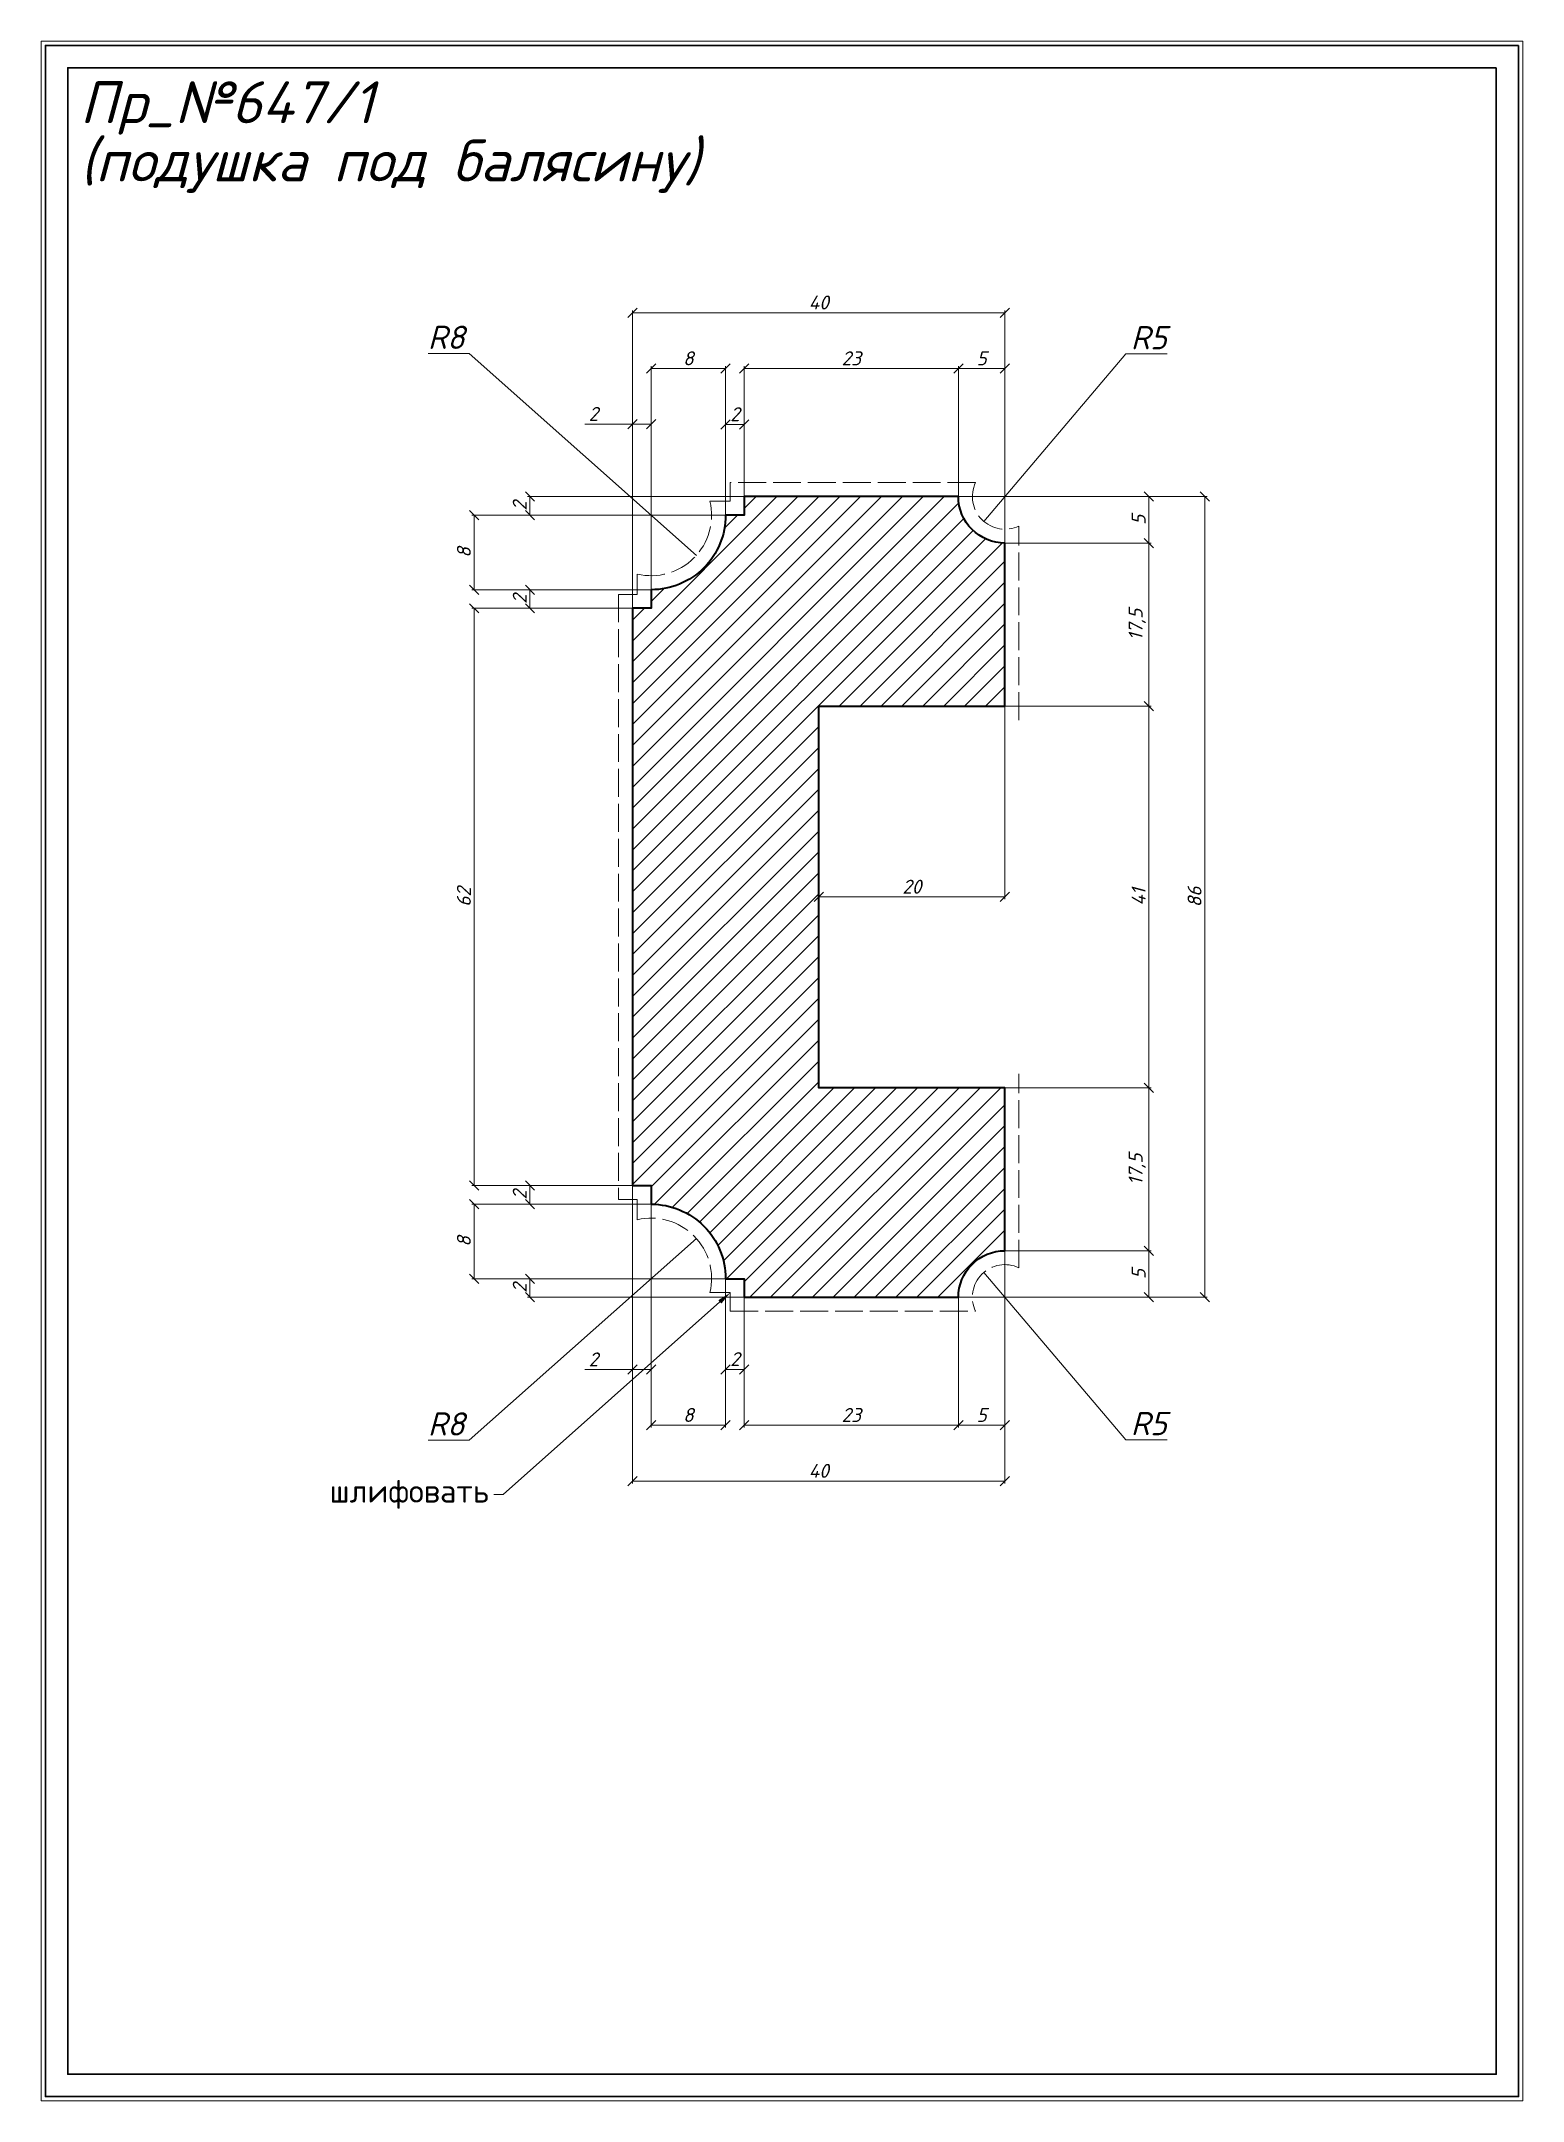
# Model space of a CAD drawing. Header units: millimetres. Extents: x 9236 to 9395, y -1809 to -1588.
import ezdxf
from ezdxf import colors
from ezdxf.entities.mleader import LeaderData, LeaderLine
from ezdxf.math import Vec2, Vec3

# ---------------------------------------------------------------- set-up
doc = ezdxf.new("R2010")
doc.units = ezdxf.units.MM
doc.linetypes.add('ACAD_ISO02W100', pattern=[15, 12, -3])
doc.layers.get('0').update_dxf_attribs({"lineweight": 13})
for name, color, linetype, lineweight in [('профили', 1, 'Continuous', 35), ('служебный слой ЛИНИИ ПУНКТИРНЫЕ', 7, 'ACAD_ISO02W100', 13), ('служебный слой НАДПИСИ', 7, 'Continuous', 13), ('служебный слой РАЗМЕРЫ', 7, 'Continuous', 9), ('служебный слой ШТАМП', 7, 'Continuous', 30), ('служебный слой ШТРИХОВКА', 7, 'Continuous', 5)]:
    doc.layers.add(name, color=color, linetype=linetype, lineweight=lineweight)
doc.styles.add('ЕСКД', font='isocpeur.ttf', dxfattribs={"oblique": 15})
doc.styles.add('ЕСКД штамп_текст', font='isocpeur.ttf')
doc.dimstyles.new('ЕСКД', dxfattribs={"dimtxt": 3.5, "dimasz": 2.5, "dimexe": 0.25, "dimexo": 0, "dimgap": 0.35, "dimtad": 1, "dimdec": 1, "dimzin": 9, "dimtxsty": 'ЕСКД', "dimblk": 'OBLIQUE', "dimcen": 0, "dimclrd": 256, "dimclre": 256, "dimclrt": 256, "dimadec": 1, "dimazin": 0, "dimtfac": 1, "dimtdec": 1, "dimtmove": 0, "dimatfit": 3, "dimldrblk": 'DOTSMALL', "dimfxl": 1, "dimlwd": -1, "dimlwe": -1, "dimarcsym": 0})
doc.dimstyles.new('ЕСКД$4', dxfattribs={"dimtxt": 3.5, "dimasz": 2.5, "dimexe": 0.25, "dimexo": 0, "dimgap": 0.35, "dimtad": 1, "dimtoh": 1, "dimdec": 1, "dimzin": 9, "dimtxsty": 'ЕСКД', "dimblk1": 'OBLIQUE', "dimsah": 1, "dimcen": 0, "dimse1": 1, "dimclrd": 256, "dimclre": 256, "dimclrt": 256, "dimadec": 1, "dimazin": 0, "dimtfac": 1, "dimtdec": 1, "dimtofl": 0, "dimtmove": 0, "dimatfit": 3, "dimldrblk": 'DOTSMALL', "dimfxl": 1, "dimlwd": -1, "dimlwe": -1, "dimarcsym": 2})

# ---------------------------------------------------------------- blocks, each defined once
blk = doc.blocks.new('*D32')
at = {"layer": 'Defpoints', "color": 0, "transparency": 16777216}
for p in [(9339.78, -1722.76), (9343.01, -1726.57)]:
    blk.add_point(p, dxfattribs=at)
at = {"layer": 'служебный слой РАЗМЕРЫ', "transparency": 16777216}
for p, q in [((9352.77, -1738.07), (9337.51, -1720.09)), ((9357.19, -1738.07), (9352.77, -1738.07))]:
    blk.add_line(p, q, dxfattribs=at)
at = {"layer": 'служебный слой РАЗМЕРЫ', "lineweight": 5, "transparency": 16777216, "insert": (9355.23, -1736.32), "char_height": 2.5, "attachment_point": 5, "style": 'ЕСКД'}
blk.add_mtext('R5', dxfattribs=at)
blk = doc.blocks.new('_DotSmall')
at = {"color": 0, "linetype": 'ByBlock', "lineweight": -3, "const_width": 0.5}
blk.add_lwpolyline([(-0.0625, 0, 1), (0.0625, 0, 1)], format="xyb", close=True, dxfattribs=at)
blk = doc.blocks.new('_OBLIQUE')
at = {"color": 0, "linetype": 'ByBlock'}
blk.add_line((-0.5, -0.5), (0.5, 0.5), dxfattribs=at)
blk = doc.blocks.new('*D31')
at = {"layer": 'Defpoints', "color": 0, "transparency": 16777216}
for p in [(9339.78, -1659.26), (9339.78, -1700.26), (9355.24, -1700.26)]:
    blk.add_point(p, dxfattribs=at)
at = {"layer": 'служебный слой РАЗМЕРЫ', "transparency": 16777216}
for p, q in [((9339.78, -1659.26), (9355.49, -1659.26)), ((9355.24, -1659.26), (9355.24, -1700.26)), ((9339.78, -1700.26), (9355.49, -1700.26))]:
    blk.add_line(p, q, dxfattribs=at)
for p, rotation in [((9355.24, -1659.26), 90), ((9355.24, -1700.26), 270)]:
    blk.add_blockref('_OBLIQUE', p, dxfattribs=dict(at, rotation=rotation))
at = {"layer": 'служебный слой РАЗМЕРЫ', "transparency": 16777216, "insert": (9354.14, -1679.76), "char_height": 1.5, "attachment_point": 5, "rotation": 90, "style": 'ЕСКД'}
blk.add_mtext('41', dxfattribs=at)
blk = doc.blocks.new('*D29')
at = {"layer": 'Defpoints', "color": 0, "transparency": 16777216}
for p in [(9339.78, -1717.76), (9334.78, -1722.76), (9334.78, -1736.5)]:
    blk.add_point(p, dxfattribs=at)
at = {"layer": 'служебный слой РАЗМЕРЫ', "transparency": 16777216}
for p, q in [((9339.78, -1717.76), (9339.78, -1736.75)), ((9334.78, -1722.76), (9334.78, -1736.75)), ((9339.78, -1736.5), (9334.78, -1736.5))]:
    blk.add_line(p, q, dxfattribs=at)
at = {"layer": 'служебный слой РАЗМЕРЫ', "transparency": 16777216, "rotation": 180}
blk.add_blockref('_OBLIQUE', (9334.78, -1736.5), dxfattribs=at)
at = {"layer": 'служебный слой РАЗМЕРЫ', "transparency": 16777216}
blk.add_blockref('_OBLIQUE', (9339.78, -1736.5), dxfattribs=at)
at = {"layer": 'служебный слой РАЗМЕРЫ', "transparency": 16777216, "insert": (9337.28, -1735.4), "char_height": 1.5, "attachment_point": 5, "style": 'ЕСКД'}
blk.add_mtext('5', dxfattribs=at)
blk = doc.blocks.new('*D28')
at = {"layer": 'Defpoints', "color": 0, "transparency": 16777216}
for p in [(9339.67, -1700.26), (9355.24, -1700.26), (9339.78, -1717.76)]:
    blk.add_point(p, dxfattribs=at)
at = {"layer": 'служебный слой РАЗМЕРЫ', "transparency": 16777216}
for p, q in [((9339.67, -1700.26), (9355.49, -1700.26)), ((9355.24, -1717.76), (9355.24, -1700.26)), ((9339.78, -1717.76), (9355.49, -1717.76))]:
    blk.add_line(p, q, dxfattribs=at)
for p, rotation in [((9355.24, -1700.26), 90), ((9355.24, -1717.76), 270)]:
    blk.add_blockref('_OBLIQUE', p, dxfattribs=dict(at, rotation=rotation))
at = {"layer": 'служебный слой РАЗМЕРЫ', "transparency": 16777216, "insert": (9353.99, -1709.01), "char_height": 1.5, "attachment_point": 5, "rotation": 90, "style": 'ЕСКД'}
blk.add_mtext('17,5', dxfattribs=at)
blk = doc.blocks.new('*D27')
at = {"layer": 'Defpoints', "color": 0, "transparency": 16777216}
for p in [(9339.78, -1717.76), (9334.78, -1722.76), (9355.24, -1722.76)]:
    blk.add_point(p, dxfattribs=at)
at = {"layer": 'служебный слой РАЗМЕРЫ', "transparency": 16777216}
for p, q in [((9339.78, -1717.76), (9355.49, -1717.76)), ((9355.24, -1717.76), (9355.24, -1722.76)), ((9334.78, -1722.76), (9355.49, -1722.76))]:
    blk.add_line(p, q, dxfattribs=at)
for p, rotation in [((9355.24, -1717.76), 90), ((9355.24, -1722.76), 270)]:
    blk.add_blockref('_OBLIQUE', p, dxfattribs=dict(at, rotation=rotation))
at = {"layer": 'служебный слой РАЗМЕРЫ', "transparency": 16777216, "insert": (9354.14, -1720.26), "char_height": 1.5, "attachment_point": 5, "rotation": 90, "style": 'ЕСКД'}
blk.add_mtext('5', dxfattribs=at)
blk = doc.blocks.new('*D26')
at = {"layer": 'Defpoints', "color": 0, "transparency": 16777216}
for p in [(9343.01, -1632.94), (9339.78, -1636.76)]:
    blk.add_point(p, dxfattribs=at)
at = {"layer": 'служебный слой РАЗМЕРЫ', "transparency": 16777216}
for p, q in [((9352.77, -1621.44), (9337.51, -1639.43)), ((9357.19, -1621.44), (9352.77, -1621.44))]:
    blk.add_line(p, q, dxfattribs=at)
at = {"layer": 'служебный слой РАЗМЕРЫ', "lineweight": 5, "transparency": 16777216, "insert": (9355.23, -1619.69), "char_height": 2.5, "attachment_point": 5, "style": 'ЕСКД'}
blk.add_mtext('R5', dxfattribs=at)
blk = doc.blocks.new('*D25')
at = {"layer": 'Defpoints', "color": 0, "transparency": 16777216}
for p in [(9301.78, -1720.76), (9295.8, -1726.07)]:
    blk.add_point(p, dxfattribs=at)
at = {"layer": 'служебный слой РАЗМЕРЫ', "transparency": 16777216}
for p, q in [((9282.24, -1738.11), (9306.64, -1716.44)), ((9277.82, -1738.11), (9282.24, -1738.11))]:
    blk.add_line(p, q, dxfattribs=at)
at = {"layer": 'служебный слой РАЗМЕРЫ', "lineweight": 5, "transparency": 16777216, "insert": (9279.78, -1736.36), "char_height": 2.5, "attachment_point": 5, "style": 'ЕСКД'}
blk.add_mtext('R8', dxfattribs=at)
blk = doc.blocks.new('*D24')
at = {"layer": 'Defpoints', "color": 0, "transparency": 16777216}
for p in [(9295.8, -1633.44), (9301.78, -1638.76)]:
    blk.add_point(p, dxfattribs=at)
at = {"layer": 'служебный слой РАЗМЕРЫ', "transparency": 16777216}
for p, q in [((9277.82, -1621.4), (9282.24, -1621.4)), ((9282.24, -1621.4), (9306.64, -1643.07))]:
    blk.add_line(p, q, dxfattribs=at)
at = {"layer": 'служебный слой РАЗМЕРЫ', "lineweight": 5, "transparency": 16777216, "insert": (9279.78, -1619.65), "char_height": 2.5, "attachment_point": 5, "style": 'ЕСКД'}
blk.add_mtext('R8', dxfattribs=at)
blk = doc.blocks.new('*D23')
at = {"layer": 'Defpoints', "color": 0, "transparency": 16777216}
for p in [(9301.78, -1628.98), (9301.78, -1646.76), (9299.78, -1648.76)]:
    blk.add_point(p, dxfattribs=at)
at = {"layer": 'служебный слой РАЗМЕРЫ', "transparency": 16777216}
for p, q in [((9299.78, -1628.98), (9294.66, -1628.98)), ((9299.78, -1648.76), (9299.78, -1628.73)), ((9301.78, -1628.98), (9299.78, -1628.98)), ((9301.78, -1646.76), (9301.78, -1628.73))]:
    blk.add_line(p, q, dxfattribs=at)
at = {"layer": 'служебный слой РАЗМЕРЫ', "transparency": 16777216, "rotation": 180}
blk.add_blockref('_OBLIQUE', (9299.78, -1628.98), dxfattribs=at)
at = {"layer": 'служебный слой РАЗМЕРЫ', "transparency": 16777216}
blk.add_blockref('_OBLIQUE', (9301.78, -1628.98), dxfattribs=at)
at = {"layer": 'служебный слой РАЗМЕРЫ', "transparency": 16777216, "insert": (9295.58, -1627.88), "char_height": 1.5, "attachment_point": 5, "style": 'ЕСКД'}
blk.add_mtext('2', dxfattribs=at)
blk = doc.blocks.new('*D21')
at = {"layer": 'Defpoints', "color": 0, "transparency": 16777216}
for p in [(9311.78, -1629.01), (9311.78, -1636.76), (9309.78, -1638.76)]:
    blk.add_point(p, dxfattribs=at)
at = {"layer": 'служебный слой РАЗМЕРЫ', "transparency": 16777216}
for p, q in [((9309.78, -1638.76), (9309.78, -1628.76)), ((9309.78, -1629.01), (9311.78, -1629.01)), ((9311.78, -1636.76), (9311.78, -1628.76))]:
    blk.add_line(p, q, dxfattribs=at)
at = {"layer": 'служебный слой РАЗМЕРЫ', "transparency": 16777216, "rotation": 180}
blk.add_blockref('_OBLIQUE', (9309.78, -1629.01), dxfattribs=at)
at = {"layer": 'служебный слой РАЗМЕРЫ', "transparency": 16777216}
blk.add_blockref('_OBLIQUE', (9311.78, -1629.01), dxfattribs=at)
at = {"layer": 'служебный слой РАЗМЕРЫ', "transparency": 16777216, "insert": (9310.78, -1627.91), "char_height": 1.5, "attachment_point": 5, "style": 'ЕСКД'}
blk.add_mtext('2', dxfattribs=at)
blk = doc.blocks.new('*D20')
at = {"layer": 'Defpoints', "color": 0, "transparency": 16777216}
for p in [(9299.78, -1617.01), (9339.78, -1641.76), (9299.78, -1648.76)]:
    blk.add_point(p, dxfattribs=at)
at = {"layer": 'служебный слой РАЗМЕРЫ', "transparency": 16777216}
for p, q in [((9299.78, -1648.76), (9299.78, -1616.76)), ((9339.78, -1617.01), (9299.78, -1617.01)), ((9339.78, -1641.76), (9339.78, -1616.76))]:
    blk.add_line(p, q, dxfattribs=at)
at = {"layer": 'служебный слой РАЗМЕРЫ', "transparency": 16777216, "rotation": 180}
blk.add_blockref('_OBLIQUE', (9299.78, -1617.01), dxfattribs=at)
at = {"layer": 'служебный слой РАЗМЕРЫ', "transparency": 16777216}
blk.add_blockref('_OBLIQUE', (9339.78, -1617.01), dxfattribs=at)
at = {"layer": 'служебный слой РАЗМЕРЫ', "transparency": 16777216, "insert": (9319.78, -1615.91), "char_height": 1.5, "attachment_point": 5, "style": 'ЕСКД'}
blk.add_mtext('40', dxfattribs=at)
blk = doc.blocks.new('*D18')
at = {"layer": 'Defpoints', "color": 0, "transparency": 16777216}
for p in [(9301.78, -1646.76), (9288.77, -1648.76), (9299.78, -1648.76)]:
    blk.add_point(p, dxfattribs=at)
at = {"layer": 'служебный слой РАЗМЕРЫ', "transparency": 16777216}
for p, q in [((9301.78, -1646.76), (9288.52, -1646.76)), ((9288.77, -1646.76), (9288.77, -1648.76)), ((9299.78, -1648.76), (9288.52, -1648.76))]:
    blk.add_line(p, q, dxfattribs=at)
for p, rotation in [((9288.77, -1646.76), 90), ((9288.77, -1648.76), 270)]:
    blk.add_blockref('_OBLIQUE', p, dxfattribs=dict(at, rotation=rotation))
at = {"layer": 'служебный слой РАЗМЕРЫ', "transparency": 16777216, "insert": (9287.67, -1647.76), "char_height": 1.5, "attachment_point": 5, "rotation": 90, "style": 'ЕСКД'}
blk.add_mtext('2', dxfattribs=at)
blk = doc.blocks.new('*D17')
at = {"layer": 'Defpoints', "color": 0, "transparency": 16777216}
for p in [(9282.77, -1638.76), (9309.78, -1638.76), (9301.78, -1646.76)]:
    blk.add_point(p, dxfattribs=at)
at = {"layer": 'служебный слой РАЗМЕРЫ', "transparency": 16777216}
for p, q in [((9309.78, -1638.76), (9282.52, -1638.76)), ((9282.77, -1646.76), (9282.77, -1638.76)), ((9301.78, -1646.76), (9282.52, -1646.76))]:
    blk.add_line(p, q, dxfattribs=at)
for p, rotation in [((9282.77, -1638.76), 90), ((9282.77, -1646.76), 270)]:
    blk.add_blockref('_OBLIQUE', p, dxfattribs=dict(at, rotation=rotation))
at = {"layer": 'служебный слой РАЗМЕРЫ', "transparency": 16777216, "insert": (9281.67, -1642.76), "char_height": 1.5, "attachment_point": 5, "rotation": 90, "style": 'ЕСКД'}
blk.add_mtext('8', dxfattribs=at)
blk = doc.blocks.new('*D16')
at = {"layer": 'Defpoints', "color": 0, "transparency": 16777216}
for p in [(9288.77, -1636.76), (9311.78, -1636.76), (9309.78, -1638.76)]:
    blk.add_point(p, dxfattribs=at)
at = {"layer": 'служебный слой РАЗМЕРЫ', "transparency": 16777216}
for p, q in [((9311.78, -1636.76), (9288.52, -1636.76)), ((9288.77, -1638.76), (9288.77, -1636.76)), ((9309.78, -1638.76), (9288.52, -1638.76))]:
    blk.add_line(p, q, dxfattribs=at)
for p, rotation in [((9288.77, -1636.76), 90), ((9288.77, -1638.76), 270)]:
    blk.add_blockref('_OBLIQUE', p, dxfattribs=dict(at, rotation=rotation))
at = {"layer": 'служебный слой РАЗМЕРЫ', "transparency": 16777216, "insert": (9287.67, -1637.76), "char_height": 1.5, "attachment_point": 5, "rotation": 90, "style": 'ЕСКД'}
blk.add_mtext('2', dxfattribs=at)
blk = doc.blocks.new('*D15')
at = {"layer": 'Defpoints', "color": 0, "transparency": 16777216}
for p in [(9288.77, -1710.76), (9299.78, -1710.76), (9301.78, -1712.76)]:
    blk.add_point(p, dxfattribs=at)
at = {"layer": 'служебный слой РАЗМЕРЫ', "transparency": 16777216}
for p, q in [((9299.78, -1710.76), (9288.52, -1710.76)), ((9288.77, -1712.76), (9288.77, -1710.76)), ((9301.78, -1712.76), (9288.52, -1712.76))]:
    blk.add_line(p, q, dxfattribs=at)
for p, rotation in [((9288.77, -1710.76), 90), ((9288.77, -1712.76), 270)]:
    blk.add_blockref('_OBLIQUE', p, dxfattribs=dict(at, rotation=rotation))
at = {"layer": 'служебный слой РАЗМЕРЫ', "transparency": 16777216, "insert": (9287.67, -1711.76), "char_height": 1.5, "attachment_point": 5, "rotation": 90, "style": 'ЕСКД'}
blk.add_mtext('2', dxfattribs=at)
blk = doc.blocks.new('*D13')
at = {"layer": 'Defpoints', "color": 0, "transparency": 16777216}
for p in [(9339.78, -1641.76), (9339.67, -1659.26), (9355.24, -1659.26)]:
    blk.add_point(p, dxfattribs=at)
at = {"layer": 'служебный слой РАЗМЕРЫ', "transparency": 16777216}
for p, q in [((9339.78, -1641.76), (9355.49, -1641.76)), ((9355.24, -1641.76), (9355.24, -1659.26)), ((9339.67, -1659.26), (9355.49, -1659.26))]:
    blk.add_line(p, q, dxfattribs=at)
for p, rotation in [((9355.24, -1641.76), 90), ((9355.24, -1659.26), 270)]:
    blk.add_blockref('_OBLIQUE', p, dxfattribs=dict(at, rotation=rotation))
at = {"layer": 'служебный слой РАЗМЕРЫ', "transparency": 16777216, "insert": (9353.99, -1650.51), "char_height": 1.5, "attachment_point": 5, "rotation": 90, "style": 'ЕСКД'}
blk.add_mtext('17,5', dxfattribs=at)
blk = doc.blocks.new('*D11')
at = {"layer": 'Defpoints', "color": 0, "transparency": 16777216}
for p in [(9334.78, -1636.76), (9326.78, -1722.76), (9361.24, -1722.76)]:
    blk.add_point(p, dxfattribs=at)
at = {"layer": 'служебный слой РАЗМЕРЫ', "transparency": 16777216}
for p, q in [((9334.78, -1636.76), (9361.49, -1636.76)), ((9361.24, -1636.76), (9361.24, -1722.76)), ((9326.78, -1722.76), (9361.49, -1722.76))]:
    blk.add_line(p, q, dxfattribs=at)
for p, rotation in [((9361.24, -1636.76), 90), ((9361.24, -1722.76), 270)]:
    blk.add_blockref('_OBLIQUE', p, dxfattribs=dict(at, rotation=rotation))
at = {"layer": 'служебный слой РАЗМЕРЫ', "transparency": 16777216, "insert": (9360.14, -1679.76), "char_height": 1.5, "attachment_point": 5, "rotation": 90, "style": 'ЕСКД'}
blk.add_mtext('86', dxfattribs=at)
blk = doc.blocks.new('*D10')
at = {"layer": 'Defpoints', "color": 0, "transparency": 16777216}
for p in [(9299.78, -1648.76), (9282.77, -1710.76), (9299.78, -1710.76)]:
    blk.add_point(p, dxfattribs=at)
at = {"layer": 'служебный слой РАЗМЕРЫ', "transparency": 16777216}
for p, q in [((9299.78, -1648.76), (9282.52, -1648.76)), ((9282.77, -1648.76), (9282.77, -1710.76)), ((9299.78, -1710.76), (9282.52, -1710.76))]:
    blk.add_line(p, q, dxfattribs=at)
for p, rotation in [((9282.77, -1648.76), 90), ((9282.77, -1710.76), 270)]:
    blk.add_blockref('_OBLIQUE', p, dxfattribs=dict(at, rotation=rotation))
at = {"layer": 'служебный слой РАЗМЕРЫ', "transparency": 16777216, "insert": (9281.67, -1679.76), "char_height": 1.5, "attachment_point": 5, "rotation": 90, "style": 'ЕСКД'}
blk.add_mtext('62', dxfattribs=at)
blk = doc.blocks.new('*D9')
at = {"layer": 'Defpoints', "color": 0, "transparency": 16777216}
for p in [(9301.78, -1712.76), (9282.77, -1720.76), (9309.78, -1720.76)]:
    blk.add_point(p, dxfattribs=at)
at = {"layer": 'служебный слой РАЗМЕРЫ', "transparency": 16777216}
for p, q in [((9301.78, -1712.76), (9282.52, -1712.76)), ((9282.77, -1712.76), (9282.77, -1720.76)), ((9309.78, -1720.76), (9282.52, -1720.76))]:
    blk.add_line(p, q, dxfattribs=at)
for p, rotation in [((9282.77, -1712.76), 90), ((9282.77, -1720.76), 270)]:
    blk.add_blockref('_OBLIQUE', p, dxfattribs=dict(at, rotation=rotation))
at = {"layer": 'служебный слой РАЗМЕРЫ', "transparency": 16777216, "insert": (9281.67, -1716.76), "char_height": 1.5, "attachment_point": 5, "rotation": 90, "style": 'ЕСКД'}
blk.add_mtext('8', dxfattribs=at)
blk = doc.blocks.new('*D8')
at = {"layer": 'Defpoints', "color": 0, "transparency": 16777216}
for p in [(9309.78, -1720.76), (9288.77, -1722.76), (9311.78, -1722.76)]:
    blk.add_point(p, dxfattribs=at)
at = {"layer": 'служебный слой РАЗМЕРЫ', "transparency": 16777216}
for p, q in [((9309.78, -1720.76), (9288.52, -1720.76)), ((9288.77, -1720.76), (9288.77, -1722.76)), ((9311.78, -1722.76), (9288.52, -1722.76))]:
    blk.add_line(p, q, dxfattribs=at)
for p, rotation in [((9288.77, -1720.76), 90), ((9288.77, -1722.76), 270)]:
    blk.add_blockref('_OBLIQUE', p, dxfattribs=dict(at, rotation=rotation))
at = {"layer": 'служебный слой РАЗМЕРЫ', "transparency": 16777216, "insert": (9287.67, -1721.76), "char_height": 1.5, "attachment_point": 5, "rotation": 90, "style": 'ЕСКД'}
blk.add_mtext('2', dxfattribs=at)
blk = doc.blocks.new('*D7')
at = {"layer": 'Defpoints', "color": 0, "transparency": 16777216}
for p in [(9299.78, -1710.76), (9301.78, -1712.76), (9301.78, -1730.53)]:
    blk.add_point(p, dxfattribs=at)
at = {"layer": 'служебный слой РАЗМЕРЫ', "transparency": 16777216}
for p, q in [((9299.78, -1710.76), (9299.78, -1730.78)), ((9301.78, -1712.76), (9301.78, -1730.78)), ((9299.78, -1730.53), (9294.66, -1730.53)), ((9301.78, -1730.53), (9299.78, -1730.53))]:
    blk.add_line(p, q, dxfattribs=at)
at = {"layer": 'служебный слой РАЗМЕРЫ', "transparency": 16777216, "rotation": 180}
blk.add_blockref('_OBLIQUE', (9299.78, -1730.53), dxfattribs=at)
at = {"layer": 'служебный слой РАЗМЕРЫ', "transparency": 16777216}
blk.add_blockref('_OBLIQUE', (9301.78, -1730.53), dxfattribs=at)
at = {"layer": 'служебный слой РАЗМЕРЫ', "transparency": 16777216, "insert": (9295.58, -1729.43), "char_height": 1.5, "attachment_point": 5, "style": 'ЕСКД'}
blk.add_mtext('2', dxfattribs=at)
blk = doc.blocks.new('*D5')
at = {"layer": 'Defpoints', "color": 0, "transparency": 16777216}
for p in [(9309.78, -1720.76), (9311.78, -1722.76), (9311.78, -1730.5)]:
    blk.add_point(p, dxfattribs=at)
at = {"layer": 'служебный слой РАЗМЕРЫ', "transparency": 16777216}
for p, q in [((9309.78, -1720.76), (9309.78, -1730.75)), ((9311.78, -1722.76), (9311.78, -1730.75)), ((9309.78, -1730.5), (9311.78, -1730.5))]:
    blk.add_line(p, q, dxfattribs=at)
at = {"layer": 'служебный слой РАЗМЕРЫ', "transparency": 16777216, "rotation": 180}
blk.add_blockref('_OBLIQUE', (9309.78, -1730.5), dxfattribs=at)
at = {"layer": 'служебный слой РАЗМЕРЫ', "transparency": 16777216}
blk.add_blockref('_OBLIQUE', (9311.78, -1730.5), dxfattribs=at)
at = {"layer": 'служебный слой РАЗМЕРЫ', "transparency": 16777216, "insert": (9310.78, -1729.4), "char_height": 1.5, "attachment_point": 5, "style": 'ЕСКД'}
blk.add_mtext('2', dxfattribs=at)
blk = doc.blocks.new('*D4')
at = {"layer": 'Defpoints', "color": 0, "transparency": 16777216}
for p in [(9299.78, -1710.76), (9339.78, -1717.76), (9299.78, -1742.5)]:
    blk.add_point(p, dxfattribs=at)
at = {"layer": 'служебный слой РАЗМЕРЫ', "transparency": 16777216}
for p, q in [((9299.78, -1710.76), (9299.78, -1742.75)), ((9339.78, -1717.76), (9339.78, -1742.75)), ((9339.78, -1742.5), (9299.78, -1742.5))]:
    blk.add_line(p, q, dxfattribs=at)
at = {"layer": 'служебный слой РАЗМЕРЫ', "transparency": 16777216, "rotation": 180}
blk.add_blockref('_OBLIQUE', (9299.78, -1742.5), dxfattribs=at)
at = {"layer": 'служебный слой РАЗМЕРЫ', "transparency": 16777216}
blk.add_blockref('_OBLIQUE', (9339.78, -1742.5), dxfattribs=at)
at = {"layer": 'служебный слой РАЗМЕРЫ', "transparency": 16777216, "insert": (9319.78, -1741.4), "char_height": 1.5, "attachment_point": 5, "style": 'ЕСКД'}
blk.add_mtext('40', dxfattribs=at)

msp = doc.modelspace()

# ---------------------------------------------------------------- hatches: boundary and pattern name
at = {"layer": 'служебный слой ШТРИХОВКА'}
h = msp.add_hatch(dxfattribs=at)
h.set_pattern_fill('ANSI31', color=256, scale=0.5, style=0)
h.set_pattern_definition([(45, (9236.2749, -694.2764), (-1.122532, 1.122532), [])])
h.paths.add_polyline_path([(9319.78, -1659.26), (9339.78, -1659.26), (9339.78, -1641.76, -0.414214), (9334.78, -1636.76), (9311.78, -1636.76), (9311.78, -1638.76), (9309.78, -1638.76, -0.414214), (9301.78, -1646.76), (9301.78, -1648.76), (9299.78, -1648.76), (9299.78, -1710.76), (9301.78, -1710.76), (9301.78, -1712.76, -0.414214), (9309.78, -1720.76), (9311.78, -1720.76), (9311.78, -1722.76), (9334.78, -1722.76, -0.414214), (9339.78, -1717.76), (9339.78, -1700.26), (9319.78, -1700.26)])

# ---------------------------------------------------------------- linework, layer by layer
at = {"layer": 'профили', "ltscale": 10}
msp.add_lwpolyline([(9301.78, -1646.76), (9301.78, -1648.76), (9299.78, -1648.76), (9299.78, -1710.76), (9301.78, -1710.76), (9301.78, -1712.76, -0.414214), (9309.78, -1720.76), (9311.78, -1720.76), (9311.78, -1722.76), (9334.78, -1722.76, -0.414214), (9339.78, -1717.76), (9339.78, -1700.26), (9319.78, -1700.26), (9319.78, -1659.26), (9339.78, -1659.26), (9339.78, -1641.76, -0.414214), (9334.78, -1636.76), (9311.78, -1636.76), (9311.78, -1638.76), (9309.78, -1638.76, -0.414214)], format="xyb", close=True, dxfattribs=at)
at = {"layer": 'служебный слой ЛИНИИ ПУНКТИРНЫЕ', "ltscale": 0.25}
msp.add_lwpolyline([(9341.28, -1660.76), (9341.28, -1639.92, -0.705121), (9336.62, -1635.26), (9310.28, -1635.26), (9310.28, -1637.26), (9308.1, -1637.26, -0.558221), (9300.28, -1645.08), (9300.28, -1647.26), (9298.28, -1647.26), (9298.28, -1712.26), (9300.28, -1712.26), (9300.28, -1714.43, -0.558221), (9308.1, -1722.26), (9310.28, -1722.26), (9310.28, -1724.26), (9336.62, -1724.26, -0.705121), (9341.28, -1719.59), (9341.28, -1698.76)], format="xyb", dxfattribs=at)
at = {"layer": 'служебный слой ШТАМП', "color": 6, "lineweight": 5, "ltscale": 100}
msp.add_lwpolyline([(9395.4, -1587.85), (9236.27, -1587.85), (9236.27, -1809.06), (9395.4, -1809.06)], close=True, dxfattribs=at)
at = {"layer": 'служебный слой ШТАМП', "ltscale": 100}
for points in [[(9394.94, -1588.3), (9236.73, -1588.3), (9236.73, -1808.6), (9394.94, -1808.6)], [(9392.54, -1590.7), (9239.13, -1590.7), (9239.13, -1806.2), (9392.54, -1806.2)]]:
    msp.add_lwpolyline(points, close=True, dxfattribs=at)

# ---------------------------------------------------------------- texts
at = {"layer": 'служебный слой НАДПИСИ', "style": 'ЕСКД', "oblique": 15}
for s, p in [('Пр_№647/1', (9240.43, -1596.66)), ('(подушка под балясину)', (9240.43, -1602.91))]:
    msp.add_text(s, height=4.5, dxfattribs=at).set_placement(p)

# ---------------------------------------------------------------- dimensions: what is measured, and where the dimension line sits
at = {"layer": 'служебный слой РАЗМЕРЫ'}
for base, p1, p2, picture, middle in [((9299.78, -1617.01), (9339.78, -1641.76), (9299.78, -1648.76), '*D20', (9319.78, -1615.91)), ((9311.78, -1629.01), (9309.78, -1638.76), (9311.78, -1636.76), '*D21', (9310.78, -1627.91)), ((9299.78, -1742.5), (9339.78, -1717.76), (9299.78, -1710.76), '*D4', (9319.78, -1741.4)), ((9311.78, -1730.5), (9309.78, -1720.76), (9311.78, -1722.76), '*D5', (9310.78, -1729.4))]:
    dim = msp.add_linear_dim(base=base, p1=p1, p2=p2, dimstyle='ЕСКД', override={"dimtxt": 1.5, "dimasz": 1}, dxfattribs=at)
    dim.commit()
    dim.dimension.update_dxf_attribs({"geometry": picture, "text_midpoint": middle})
at = {"layer": 'служебный слой РАЗМЕРЫ', "lineweight": 5}
for center, mpoint, picture, middle in [((9301.78, -1638.76), (9295.8, -1633.44), '*D24', (9279.78, -1621.4)), ((9339.78, -1636.76), (9343.01, -1632.94), '*D26', (9355.23, -1621.44)), ((9301.78, -1720.76), (9295.8, -1726.07), '*D25', (9279.78, -1738.11)), ((9339.78, -1722.76), (9343.01, -1726.57), '*D32', (9355.23, -1738.07))]:
    dim = msp.add_radius_dim(center=center, mpoint=mpoint, dimstyle='ЕСКД$4', override={"dimtxt": 2.5, "dimasz": 1.5, "dimgap": 0.5}, dxfattribs=at)
    dim.commit()
    dim.dimension.update_dxf_attribs({"geometry": picture, "text_midpoint": middle, "dimtype": 132})
at = {"layer": 'служебный слой РАЗМЕРЫ'}
for base, p1, p2 in [((9309.78, -1623.01), (9301.78, -1646.76), (9309.78, -1638.76)), ((9334.78, -1623.01), (9311.78, -1636.76), (9334.78, -1636.76)), ((9339.78, -1623.01), (9334.78, -1636.76), (9339.78, -1641.76)), ((9339.78, -1679.76), (9319.78, -1659.26), (9339.78, -1659.26)), ((9309.78, -1736.5), (9301.78, -1712.76), (9309.78, -1720.76)), ((9334.78, -1736.5), (9311.78, -1722.76), (9334.78, -1722.76))]:
    msp.add_linear_dim(base=base, p1=p1, p2=p2, dimstyle='ЕСКД', override={"dimtxt": 1.5, "dimasz": 1}, dxfattribs=at).render()
for base, p1, p2, picture, middle in [((9301.78, -1628.98), (9299.78, -1648.76), (9301.78, -1646.76), '*D23', (9295.58, -1628.98)), ((9301.78, -1730.53), (9299.78, -1710.76), (9301.78, -1712.76), '*D7', (9295.58, -1730.53))]:
    dim = msp.add_linear_dim(base=base, p1=p1, p2=p2, dimstyle='ЕСКД', override={"dimtxt": 1.5, "dimasz": 1}, dxfattribs=at)
    dim.commit()
    dim.dimension.update_dxf_attribs({"geometry": picture, "text_midpoint": middle, "dimtype": 128})
for base, p1, p2, angle, picture, middle in [((9288.77, -1636.76), (9309.78, -1638.76), (9311.78, -1636.76), 270, '*D16', (9287.67, -1637.76)), ((9361.24, -1722.76), (9334.78, -1636.76), (9326.78, -1722.76), 90, '*D11', (9360.14, -1679.76)), ((9282.77, -1638.76), (9301.78, -1646.76), (9309.78, -1638.76), 270, '*D17', (9281.67, -1642.76)), ((9355.24, -1659.26), (9339.78, -1641.76), (9339.67, -1659.26), 90, '*D13', (9353.99, -1650.51)), ((9288.77, -1648.76), (9301.78, -1646.76), (9299.78, -1648.76), 270, '*D18', (9287.67, -1647.76)), ((9282.77, -1710.76), (9299.78, -1648.76), (9299.78, -1710.76), 90, '*D10', (9281.67, -1679.76)), ((9355.24, -1700.26), (9339.78, -1659.26), (9339.78, -1700.26), 90, '*D31', (9354.14, -1679.76)), ((9355.24, -1700.26), (9339.78, -1717.76), (9339.67, -1700.26), 270, '*D28', (9353.99, -1709.01)), ((9288.77, -1710.76), (9301.78, -1712.76), (9299.78, -1710.76), 90, '*D15', (9287.67, -1711.76)), ((9282.77, -1720.76), (9301.78, -1712.76), (9309.78, -1720.76), 90, '*D9', (9281.67, -1716.76)), ((9334.78, -1736.5), (9339.78, -1717.76), (9334.78, -1722.76), 180, '*D29', (9337.28, -1735.4)), ((9355.24, -1722.76), (9339.78, -1717.76), (9334.78, -1722.76), 270, '*D27', (9354.14, -1720.26)), ((9288.77, -1722.76), (9309.78, -1720.76), (9311.78, -1722.76), 90, '*D8', (9287.67, -1721.76))]:
    dim = msp.add_linear_dim(base=base, p1=p1, p2=p2, angle=angle, dimstyle='ЕСКД', override={"dimtxt": 1.5, "dimasz": 1}, dxfattribs=at)
    dim.commit()
    dim.dimension.update_dxf_attribs({"geometry": picture, "text_midpoint": middle})
msp.add_linear_dim(base=(9355.24, -1636.76), p1=(9339.78, -1641.76), p2=(9334.78, -1636.76), angle=90, dimstyle='ЕСКД', override={"dimtxt": 1.5, "dimasz": 1}, dxfattribs=at).render()

# ---------------------------------------------------------------- leaders
ml = msp.add_multileader_mtext('Standard', dxfattribs=at)
ml.set_content('\\A1;{\\fISOCPEUR|b1|i0|c204|p34;шлифовать}', color=256, style='ЕСКД штамп_текст')
ml.set_leader_properties(color=256, linetype='ByLayer', lineweight=-1)
ml.build(insert=Vec2(0, 0))
ml.multileader.update_dxf_attribs({"dogleg_length": 1, "arrow_head_size": 1.5})
ctx = ml.context
ctx.base_point, ctx.char_height, ctx.arrow_head_size, ctx.landing_gap_size, ctx.plane_origin = Vec3(9266.99, -1743.93), 2.5, 1.5, 0.5, Vec3(9295.57, -1747.45)
ctx.text_align_type = 2
notes = []
notes.append((ctx, [(0, (1, 1, 0), (9285.88, -1743.93), (-1, 0), 1, [(0, [(9310.28, -1722.26)], 0, [])])]))
ctx.mtext.insert, ctx.mtext.alignment, ctx.mtext.flow_direction = Vec3(9284.38, -1742.31), 3, 5
for ctx, leaders in notes:
    for number, flags, end, landing, length, lines in leaders:
        leader = LeaderData()
        leader.index, (leader.has_last_leader_line, leader.has_dogleg_vector, leader.attachment_direction) = number, flags
        leader.last_leader_point, leader.dogleg_vector, leader.dogleg_length = Vec3(end), Vec3(landing), length
        for number, points, colour, breaks in lines:
            line = LeaderLine()
            line.index, line.vertices, line.color, line.breaks = number, Vec3.list(points), colors.encode_raw_color(colour), breaks
            leader.lines.append(line)
        ctx.leaders.append(leader)

doc.saveas('drawing.dxf')
